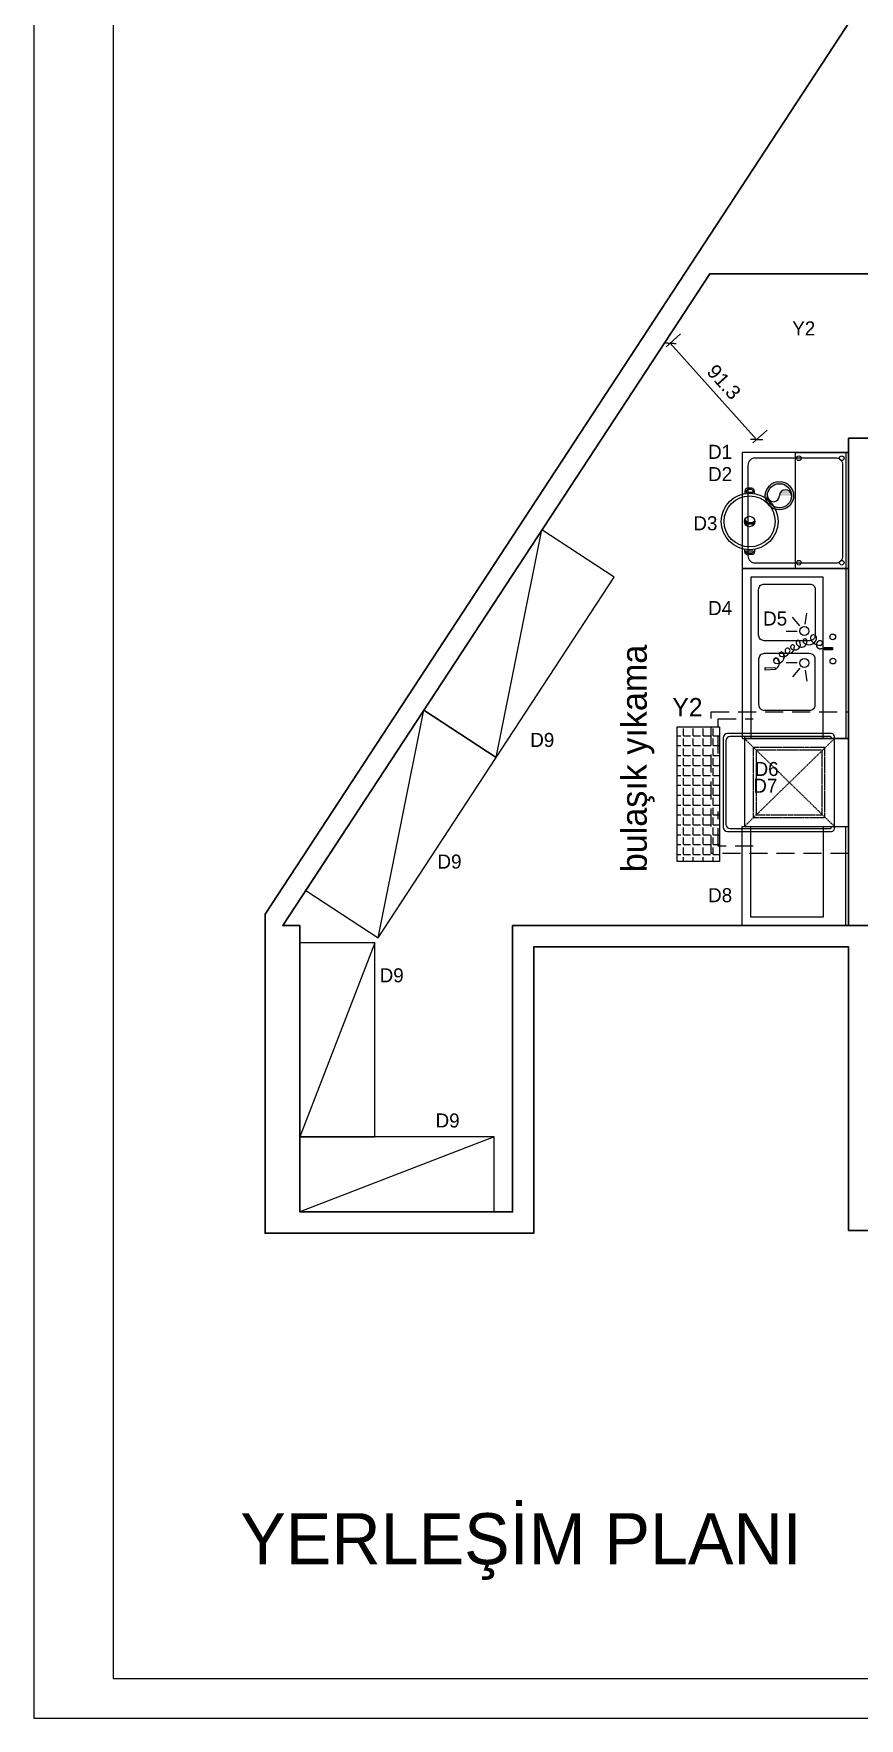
# Model space of a CAD drawing. Header units: centimetres. Extents: x 10243 to 22741, y 2279 to 4414.
# Drawn here: x 13462 to 14045, y 2279 to 3468 of the extents above; entities that cross this region are included whole.
import ezdxf

# ---------------------------------------------------------------- set-up
doc = ezdxf.new("R2010")
doc.units = ezdxf.units.CM
doc.header["$MEASUREMENT"] = 0
doc.linetypes.add('DASHED', pattern=[0.75, 0.5, -0.25])
doc.linetypes.add('HIDDENX2', pattern=[19.05, 12.7, -6.35])
doc.layers.add('MUTFAKEKİPMAN', color=1, linetype='Continuous')
doc.layers.add('xxx_Auto_Duvar_Duvar Plan Kesit', color=7, linetype='Continuous', lineweight=30)
doc.styles.add('AUTOBAN', font='')
doc.styles.add('TAKSİM', font='GOTHIC.TTF', dxfattribs={"height": 20})
doc.styles.get('AUTOBAN').set_extended_font_data('Helvetica Normal Tr')
doc.dimstyles.new('AUTO_DIM_1-50', dxfattribs={"dimtxt": 10, "dimasz": 6.25, "dimexe": 10, "dimexo": 10, "dimgap": 5, "dimtad": 1, "dimdec": 1, "dimdsep": 46, "dimtxsty": 'AUTOBAN', "dimblk": 'ARCHTICK', "dimcen": 5, "dimclrd": 256, "dimclre": 256, "dimclrt": 256, "dimadec": 0, "dimazin": 0, "dimtfac": 1, "dimtdec": 1, "dimtix": 1, "dimtofl": 0, "dimtmove": 1, "dimatfit": 3, "dimfxl": 1, "dimtolj": 1, "dimtzin": 0, "dimlwd": -1, "dimlwe": -1, "dimarcsym": 0})

# ---------------------------------------------------------------- blocks, each defined once
blk = doc.blocks.new('_ArchTick')
at = {"color": 0, "linetype": 'ByBlock', "const_width": 0.15}
blk.add_lwpolyline([(-0.5, -0.5), (0.5, 0.5)], dxfattribs=at)
blk = doc.blocks.new('*D19')
at = {"layer": 'Defpoints', "color": 0, "transparency": 16777216}
for p in [(13911.1, 3249.3), (13901, 3240.3), (13962, 3172.3)]:
    blk.add_point(p, dxfattribs=at)
at = {"layer": 'MUTFAKEKİPMAN', "transparency": 16777216}
for p, q in [((13908.4, 3246.9), (13918.5, 3256)), ((13972.1, 3181.4), (13911.1, 3249.3)), ((13969.4, 3179), (13979.5, 3188.1))]:
    blk.add_line(p, q, dxfattribs=at)
at = {"layer": 'MUTFAKEKİPMAN', "transparency": 16777216, "xscale": 6.25, "yscale": 6.25, "zscale": 6.25}
for p, rotation in [((13911.1, 3249.3), 131.9305372736759), ((13972.1, 3181.4), 311.9305372736759)]:
    blk.add_blockref('_ArchTick', p, dxfattribs=dict(at, rotation=rotation))
at = {"layer": 'MUTFAKEKİPMAN', "transparency": 16777216, "insert": (13949, 3222), "char_height": 10, "attachment_point": 5, "rotation": 311.9305, "style": 'AUTOBAN'}
blk.add_mtext('\\A1;91.3', dxfattribs=at)
blk = doc.blocks.new('A$C0D745B75')
at = {"layer": 'MUTFAKEKİPMAN'}
h = blk.add_hatch(color=256, dxfattribs=at)
h.paths.add_polyline_path([(26.1, 53, 0.025454), (26.6, 53.2, -0.278063), (23.7, 49.1), (23.5, 49.6, 0.265675)])
h.paths.add_polyline_path([(26.6, 53.7, -0.028094), (26.6, 53.2, -0.025454), (26.1, 53, 0.030609), (26.1, 53.5, 0.027259)])
h.paths.add_polyline_path([(26.6, 53.7, -0.027259), (26.1, 53.5, 0.171751), (25.1, 56.2), (25.1, 56.2), (25.1, 56.2, 1.347305), (23.3, 53.6, 0.147228), (26.1, 53.5, -0.030609), (26.1, 53, -0.138731), (23.2, 53.1, -1.347306), (25.5, 56.6, -0.162476)])
h.paths.add_polyline_path([(28.8, 60.8), (29.2, 61.1, -0.483116), (26.6, 53.2, 0.028094), (26.6, 53.7, 0.470681)])
for p, q in [((40.5, 79.6), (35.4, 85.7)), ((44.3, 80.8), (45.4, 88.6)), ((38.8, 75.7), (30.9, 75.7)), ((63.7, 63.4), (55.1, 63.3)), ((57.8, 64.2), (63.7, 64.3)), ((57.8, 64.2), (63.7, 64.3)), ((57.8, 62.7), (57.8, 64.2)), ((57.8, 62.7), (57.8, 64.2)), ((63.7, 62.7), (57.8, 62.7)), ((63.7, 62.7), (57.8, 62.7)), ((63.7, 64.3), (63.7, 62.7)), ((63.7, 64.3), (63.7, 62.7)), ((16.2, 50.2), (23.5, 49.9)), ((16.2, 48.3), (16.2, 50.2)), ((16.2, 50.2), (23.5, 49.9)), ((23.5, 48.8), (16.2, 48.3)), ((23.5, 48.8), (16.2, 48.3)), ((23.5, 49.9), (23.5, 48.8)), ((23.5, 49.9), (23.5, 48.8)), ((38.8, 53.5), (30.9, 53.5)), ((40.5, 49.6), (35.4, 43.5)), ((44.3, 48.3), (45.4, 40.5))]:
    blk.add_line(p, q, dxfattribs=at)
for points in [[(75, 0), (75, 120), (0, 120), (0, 0)], [(75, 0), (75, 120), (73, 120), (73, 0)], [(57, 0), (57, 114), (6, 114), (6, 0)]]:
    blk.add_lwpolyline(points, close=True, dxfattribs=at)
for points in [[(11.5, 73.1), (11.5, 105.1, -0.414214), (15.5, 109.1), (47.5, 109.1, -0.414214), (51.5, 105.1), (51.5, 73.1, -0.414214), (47.5, 69.1), (15.5, 69.1, -0.414214)], [(11.5, 56), (11.5, 24, 0.414214), (15.5, 20), (47.5, 20, 0.414214), (51.5, 24), (51.5, 56, 0.414214), (47.5, 60), (15.5, 60, 0.414214)]]:
    blk.add_lwpolyline(points, format="xyb", close=True, dxfattribs=at)
for centre, radius in [((43.8, 75.9), 3.19), ((63.8, 71.8), 1.99), ((43.8, 53.3), 3.19), ((63.9, 54.7), 1.99)]:
    blk.add_circle(centre, radius, dxfattribs=at)
for centre, radius, start, end in [((50.2, 70.9), 2.23, 344.2337, 207.9654), ((24.7, 57.8), 4.83, 252.4205, 32.9897), ((27.5, 59.6), 1.54, 32.9897, 249.2257), ((28.7, 62.8), 4.98, 249.2257, 346.8801), ((31.9, 62), 1.76, 346.8801, 213.1912), ((32.8, 63.9), 3.77, 229.3228, 3.9844), ((35.4, 64.8), 1.37, 333.6757, 220.8888), ((37.2, 66.4), 3.83, 220.8888, 37.5911), ((41.8, 68.3), 3.8, 188.3237, 15.0502), ((39.3, 68), 1.26, 37.5911, 188.3237), ((44.1, 69), 1.41, 15.0502, 224.2167), ((47, 71.8), 5.53, 224.2167, 344.2337), ((55, 73.5), 7.64, 207.9654, 270.57), ((55.1, 66.2), 2.86, 90.57, 270.57), ((55, 67.4), 1.6, 270.57, 90.57), ((23.8, 54.8), 1.7, 38.755, 252.4205), ((21.8, 53.1), 4.31, 293.2467, 38.755)]:
    blk.add_arc(centre, radius, start, end, dxfattribs=at)
blk.add_solid([(57.8, 64.2), (57.8, 62.7), (63.7, 64.3), (63.7, 62.7)], dxfattribs=at)
blk = doc.blocks.new('A$C5ED16480')
at = {"layer": 'MUTFAKEKİPMAN'}
for points in [[(23.4, 43.1), (23.4, 44.9, 0.414214), (21.4, 46.9), (18.6, 46.9, 0.414214), (16.6, 44.9), (16.6, 43.1)], [(23.4, 3.7), (23.4, 2, -0.414214), (21.4, 0), (18.6, 0, -0.414214), (16.6, 2), (16.6, 3.7)]]:
    blk.add_lwpolyline(points, format="xyb", dxfattribs=at)
for points in [[(22.4, 44), (22.4, 44.9, 0.414214), (21.4, 45.9), (18.6, 45.9, 0.414214), (17.6, 44.9), (17.6, 44)], [(22.4, 2.8), (22.4, 2, -0.414214), (21.4, 1), (18.6, 1, -0.414214), (17.6, 2), (17.6, 2.8)]]:
    blk.add_lwpolyline(points, format="xyb", close=True, dxfattribs=at)
for points in [[(16.6, 24.8), (18.2, 22.7), (21.9, 22.7), (23.6, 24.1)], [(16.3, 23.4), (17.7, 21.7), (22.3, 21.7), (23.7, 23.1)]]:
    blk.add_lwpolyline(points, dxfattribs=at)
for radius in [20, 18, 3.66]:
    blk.add_circle((20, 23.4), radius, dxfattribs=at)

msp = doc.modelspace()

# ---------------------------------------------------------------- hatches: boundary and pattern name
at = {"layer": 'MUTFAKEKİPMAN'}
h = msp.add_hatch(color=256, dxfattribs=at)
edge = h.paths.add_edge_path(flags=17)
edge.add_arc((13988.22, 3141.73), 8.5, 0, 360)
edge = h.paths.add_edge_path()
edge.add_arc((13988.22, 3141.73), 10, 0, 360)
edge = h.paths.add_edge_path(flags=16)
edge.add_arc((13992.47, 3141.73), 4.25, 0, 180)
h = msp.add_hatch(dxfattribs=at)
h.set_pattern_fill('ANGLE', color=256, angle=360)
h.set_pattern_definition([(360, (11664.3205, -2650.595), (-1e-14, 6.985), [5.08, -1.905]), (90, (11664.3205, -2650.595), (-6.985, -1e-14), [5.08, -1.905])])
h.paths.add_polyline_path([(13916, 2978.55), (13946, 2978.55), (13946, 2883.55), (13916, 2883.55)])

# ---------------------------------------------------------------- linework, layer by layer
for p, q in [((14025, 2973.83), (13951.5, 2973.83)), ((13948.5, 2970.83), (13948.5, 2907.83)), ((13950.5, 2968.83), (13950.5, 2909.83)), ((14023.5, 2971.83), (13953.5, 2971.83)), ((13963.5, 2971.83), (13963.5, 2970.33)), ((13963.5, 2970.33), (13963.5, 2908.33)), ((14037, 2970.33), (13963.5, 2970.33)), ((14027, 2970.33), (14027, 2971.83)), ((14027, 2908.33), (14027, 2970.33)), ((14037, 2908.33), (14037, 2970.33)), ((13951.5, 2904.83), (14025, 2904.83)), ((13953.5, 2906.83), (14023.5, 2906.83)), ((13963.5, 2908.33), (14037, 2908.33)), ((14027, 2906.83), (14027, 2908.33))]:
    msp.add_line(p, q)
at = {"linetype": 'DASHED'}
for p, q in [((14027, 2970.33), (13963.5, 2908.33)), ((13963.5, 2970.33), (14027, 2908.33))]:
    msp.add_line(p, q, dxfattribs=at)
for points in [[(13462.34, 2278.98), (16232.34, 2278.98), (16232.34, 4237.56), (13462.34, 4237.56)], [(13518.3, 2306.96), (16204.36, 2306.96), (16204.36, 4209.58), (13518.3, 4209.58)]]:
    msp.add_lwpolyline(points, close=True)
at = {"linetype": 'HIDDENX2'}
msp.add_lwpolyline([(13940, 2889.33), (13940, 2989.33), (14037, 2989.33), (14037, 2889.33)], close=True, dxfattribs=at)
for points in [[(13945, 2959.75), (13945, 2984.33), (13969.58, 2984.33)], [(13969.58, 2894.33), (13945, 2894.33), (13945, 2918.91)]]:
    msp.add_lwpolyline(points, dxfattribs=at)
at = {"linetype": 'DASHED'}
for points in [[(13970, 2914.33), (13970, 2964.33), (14020, 2964.33), (14020, 2914.33)], [(13972, 2916.33), (13972, 2962.33), (14018, 2962.33), (14018, 2916.33)]]:
    msp.add_lwpolyline(points, close=True, dxfattribs=at)
for centre, radius, start, end in [((13951.5, 2970.83), 3, 90, 180), ((14025, 2971.83), 2, 0, 90), ((13953.5, 2968.83), 3, 90, 180), ((14023.5, 2970.33), 1.5, 0, 90), ((13951.5, 2907.83), 3, 180, 270), ((13953.5, 2909.83), 3, 180, 270), ((14023.5, 2908.33), 1.5, 270, 0), ((14025, 2906.83), 2, 270, 0)]:
    msp.add_arc(centre, radius, start, end)
at = {"layer": 'MUTFAKEKİPMAN'}
for p, q in [((13788.53, 2956.98), (13820.72, 3117.57)), ((13705.31, 2829.79), (13737.49, 2990.38)), ((13703, 2826.33), (13650, 2689.33)), ((13787, 2689.33), (13650, 2636.33))]:
    msp.add_line(p, q, dxfattribs=at)
for points in [[(14037, 3090.33), (14037, 3172.33), (13962, 3172.33), (13962, 3090.33)], [(14037, 3172.33), (14037, 3090.33), (13999.5, 3090.33), (13999.5, 3172.33)], [(14035, 3090.33), (14037, 3090.33), (14037, 3172.33), (14035, 3172.33)], [(13788.53, 2956.98), (13871.76, 3084.17), (13820.72, 3117.57), (13737.49, 2990.38)], [(13705.31, 2829.79), (13788.53, 2956.98), (13737.49, 2990.38), (13654.26, 2863.19)], [(13946, 2883.55), (13916, 2883.55), (13916, 2978.55), (13946, 2978.55)], [(14037, 2908.33), (14037, 2838.33), (13962, 2838.33), (13962, 2908.33)], [(14019, 2908.33), (14019, 2844.33), (13968, 2844.33), (13968, 2908.33)], [(14035, 2838.33), (14035, 2908.33), (14037, 2908.33), (14037, 2838.33)], [(13703, 2826.33), (13650, 2826.33), (13650, 2689.33), (13703, 2689.33)], [(13650, 2636.33), (13787, 2636.33), (13787, 2689.33), (13650, 2689.33)]]:
    msp.add_lwpolyline(points, close=True, dxfattribs=at)
msp.add_lwpolyline([(14033, 3099.33), (14033, 3163.33, 0.4142136), (14028, 3168.33), (13971, 3168.33, 0.4142136), (13966, 3163.33), (13966, 3099.33, 0.4142136), (13971, 3094.33), (14028, 3094.33, 0.4142136)], format="xyb", close=True, dxfattribs=at)
for centre, radius in [((14001.91, 3168.19), 1.65), ((14032.09, 3168.19), 1.65), ((13988.22, 3141.73), 10), ((13988.22, 3141.73), 8.5), ((14001.91, 3094.48), 1.65), ((14032.09, 3094.48), 1.65)]:
    msp.add_circle(centre, radius, dxfattribs=at)
for centre, start, end in [((13983.97, 3141.73), 180, 0), ((13992.47, 3141.73), 0, 180)]:
    msp.add_arc(centre, 4.25, start, end, dxfattribs=at)
at = {"layer": 'xxx_Auto_Duvar_Duvar Plan Kesit', "lineweight": 30}
for points in [[(14217, 2623.33), (14037, 2623.33), (14037, 2823.33), (13815, 2823.33), (13815, 2621.33), (13625.45, 2621.33), (13625.45, 2846.55), (14571.09, 4291.71)], [(14052, 2838.33), (13800, 2838.33), (13800, 2636.33), (13650, 2636.33), (13650, 2838.33), (13638, 2838.33), (13939, 3298.33), (14073, 3298.33)]]:
    msp.add_lwpolyline(points, dxfattribs=at)
msp.add_lwpolyline([(14052, 2838.33), (14037, 2838.33), (14037, 3182.33), (14052, 3182.33)], close=True, dxfattribs=at)

# ---------------------------------------------------------------- block references
at = {"layer": 'MUTFAKEKİPMAN'}
for name, p in [('A$C5ED16480', (13947.19, 3100.15)), ('A$C0D745B75', (13962, 2970.33))]:
    msp.add_blockref(name, p, dxfattribs=at)

# ---------------------------------------------------------------- texts
at = {"style": 'TAKSİM'}
for s, height, p in [('Y2', 9.9, (13997.27, 3254.87, 0)), ('D1', 9.9, (13937.91, 3167.76, 0)), ('D2', 9.9, (13937.91, 3152.03, 0)), ('D3', 9.9, (13927.53, 3117.35, 0)), ('D4', 9.9, (13937.91, 3057.51, 0)), ('D5', 9.9, (13976.71, 3050.13, 0)), ('Y2', 13, (13912.69, 2985.96)), ('D9', 9.9, (13812.5, 2964.45, 0)), ('D6', 9.9, (13970.69, 2943.95, 0)), ('D7', 9.9, (13969.78, 2932.12, 0)), ('D9', 9.9, (13747.07, 2878.61, 0)), ('D8', 9.9, (13937.91, 2854.87, 0)), ('D9', 9.9, (13706.3, 2798.34, 0)), ('D9', 9.9, (13745.73, 2695.9, 0)), ('YERLEŞİM PLANI', 36, (13607.97, 2387.7))]:
    msp.add_text(s, height=height, dxfattribs=at).set_placement(p)
msp.add_text('bulaşık yıkama', height=18, rotation=90, dxfattribs=at).set_placement((13894.65, 2876.02))

# ---------------------------------------------------------------- dimensions: what is measured, and where the dimension line sits
at = {"layer": 'MUTFAKEKİPMAN'}
dim = msp.add_aligned_dim(p1=(13962, 3172.33), p2=(13901, 3240.25), distance=-13.55, dimstyle='AUTO_DIM_1-50', override={"dimfxl": 5, "dimfxlon": 1}, dxfattribs=at)
dim.commit()
dim.dimension.update_dxf_attribs({"geometry": '*D19', "text_midpoint": (13949.02, 3222.03)})

doc.saveas('drawing.dxf')
